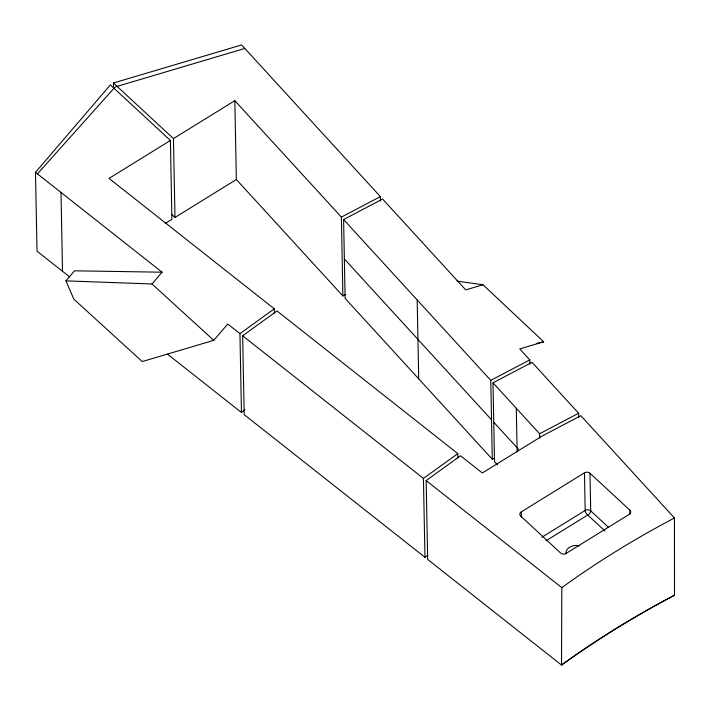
<?xml version="1.0" encoding="UTF-8"?>
<svg xmlns="http://www.w3.org/2000/svg" width="710" height="710" viewBox="0 0 710 710"><rect width="100%" height="100%" fill="white"/><g stroke="black" fill="none" stroke-linecap="round" stroke-linejoin="round"><path stroke-width="1.06" d="M426.151 480.581L561.805 587.623L561.521 665.057A925.627 698.578 -1.1 0 1 674.5 595.237L674.465 517.998L580.851 415.687L541.837 436.197L482.321 472.975L460.497 455.758L426.151 480.581L427.668 559.436L561.521 665.057C597.438 639.106 635.281 615.854 674.5 595.237M69.766 277.015L37.018 251.171L35.5 172.317L110.378 84.898L170.4 140.482L171.909 219.346L165.403 223.366M65.906 280.867L74.514 270.821L162.075 272.196L151.984 283.982L65.906 280.867L73.875 299.194L142.24 361.559L213.772 340.339L227.75 324.017L239.945 333.638L241.453 412.501L244.977 409.954M37.453 173.861L115.162 86.957L244.826 48.449M239.945 333.638L274.291 308.814L109.029 178.405L170.4 140.482M427.597 555.389L424.962 557.297L244.169 414.64L242.651 335.777L276.998 310.953L457.79 453.619L457.879 457.994M424.962 557.297L423.444 478.442L457.79 453.619M234.824 100.669L236.341 179.523L174.98 217.446L173.462 138.592L234.824 100.669L341.377 217.109L342.886 295.964L345.814 294.428M629.868 510.179A3.941 2.973 -1.1 0 1 629.273 514.359L566.118 553.401A3.941 2.973 -1.1 0 1 560.572 553.001L520.696 516.063A3.941 2.973 -1.1 0 1 521.291 511.874L584.445 472.842A3.941 2.973 -1.1 0 1 589.992 473.242L629.868 510.179L629.939 514.093M541.81 537.266L585.173 510.463A3.941 2.973 -1.1 0 1 590.711 510.863L608.612 527.441M546.088 540.736L587.569 515.096A3.745 1.518 58.3 0 1 585.173 510.463L584.445 472.842M341.377 217.109L380.382 196.599L241.613 44.943L113.44 82.999L113.547 88.475M494.142 458.269L492.287 459.246L345.113 298.404L343.605 219.541L382.61 199.04L465.742 289.893L483.022 284.763L543.683 341.812L519.755 348.921L529.784 359.881L529.864 364.257M492.287 459.246L490.77 380.382L529.784 359.881M497.426 464.864L494.515 461.678L492.997 382.823L532.012 362.313L578.623 413.255L578.703 417.631M539.698 438.141L539.609 433.757L578.623 413.255M536.361 343.462L540.026 342.637M540.94 342.433L543.683 341.812M457 281.133L483.022 284.763M35.5 172.317L162.075 272.196M242.651 335.777L423.444 478.442M167.524 354.157L241.453 412.501M151.984 283.982L213.772 340.339M604.938 530.947L587.845 515.123A3.745 1.935 -47.2 0 0 590.711 510.863L589.992 473.242M113.44 82.999L173.462 138.592M171.731 214.438L174.98 217.446M343.605 219.541L490.77 380.382M492.997 382.823L539.609 433.757M344.359 258.973L491.533 419.814M493.761 422.246L518.522 449.315M236.341 179.523L342.886 295.964M521.291 511.874L521.397 517.413M516.303 408.294L517.137 451.826M417.187 299.966L418.705 378.82M380.382 196.599L380.471 200.983M274.291 308.814L274.371 313.199M60.998 192.437L62.515 271.291M561.805 587.623A923.009 696.599 -1.1 0 1 674.465 517.998M565.843 553.951A10.251 7.73 -1.1 0 1 579.245 545.821"/></g></svg>
